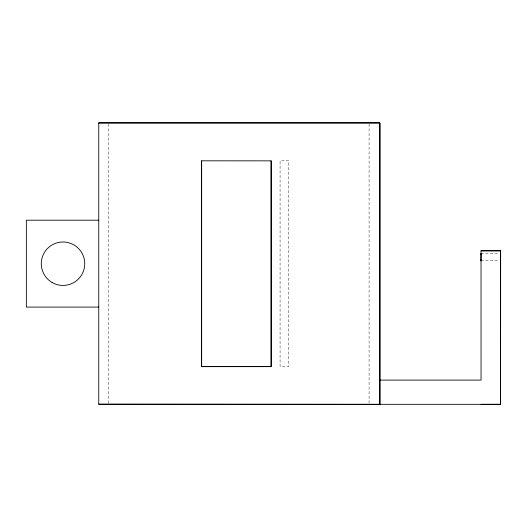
<?xml version="1.0" encoding="UTF-8"?>
<svg xmlns="http://www.w3.org/2000/svg" width="527" height="527" viewBox="0 0 527 527"><rect width="100%" height="100%" fill="white"/><g stroke="black" fill="none" stroke-linecap="round" stroke-linejoin="round"><path stroke-width="0.4" stroke-dasharray="2.63 1.98" d="M481.013 253.237L498.977 253.237M481.013 260.476L498.977 260.476M369.078 123.99L369.078 403.293M108.41 123.99L108.41 404.11M288.763 160.821L280.074 160.821L280.074 366.463L288.763 366.463L288.763 160.821"/><path stroke-width="0.79" d="M98.753 404.11L379.697 404.334L379.697 123.166L379.697 122.666L98.753 122.666L98.753 404.334L500.571 404.321L500.584 250.799L481.032 250.799L481.046 380.105L379.697 380.105M481.059 253.5L481.046 254.357M480.953 260.924L480.967 260.213L480.953 260.806M480.96 260.641L480.96 259.91M481.052 254.001L481.052 253.625M481.039 254.284L480.953 260.503M480.96 260.147L480.973 259.33M98.753 123.166L380.092 123.166L380.092 404.334M98.76 220.194L26.35 220.194L26.35 307.083L98.76 307.083M481.026 250.799L500.65 250.806L500.584 404.321L481.032 404.321M271.023 160.821L271.023 366.463L201.512 366.463L201.512 160.821L271.267 160.847L271.267 366.654L201.657 366.654L201.657 160.847M52.147 282.525A21.726 21.726 0 0 0 84.735 263.711A21.726 21.726 0 0 0 52.147 244.897A21.726 21.726 0 0 0 52.147 282.525"/></g></svg>
